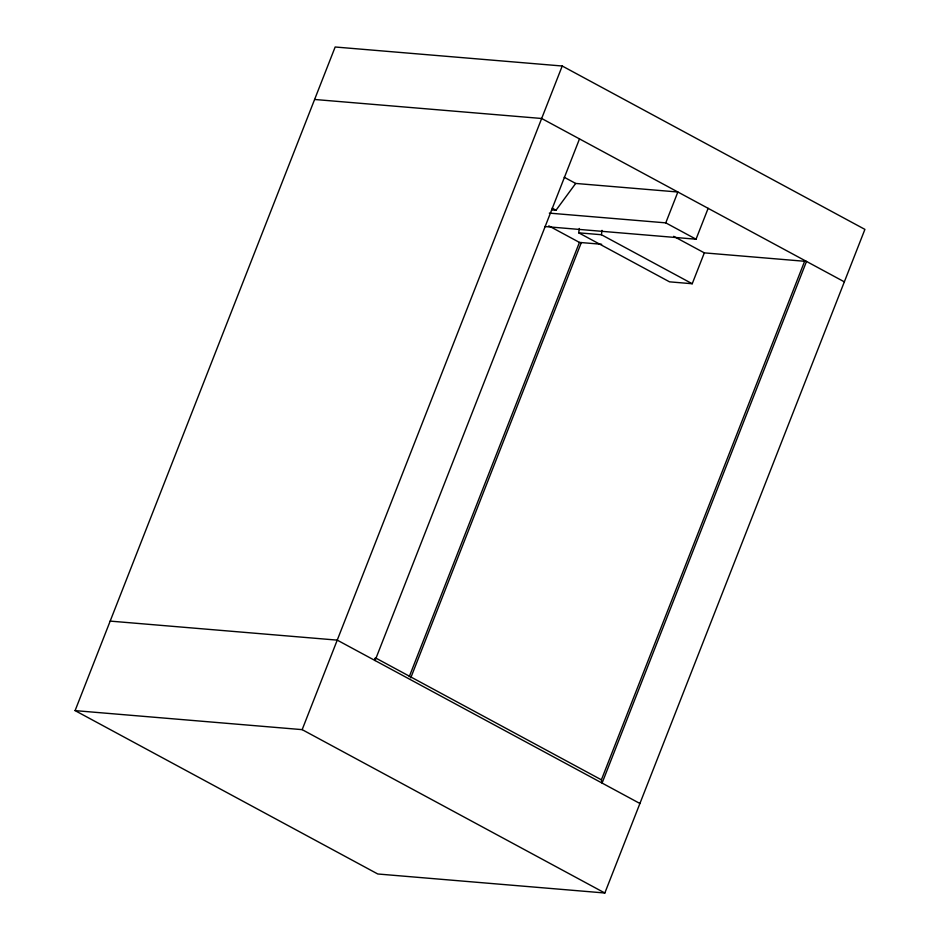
<?xml version="1.0" encoding="UTF-8"?>
<svg xmlns="http://www.w3.org/2000/svg" width="940" height="940" viewBox="0 0 940 940"><rect width="100%" height="100%" fill="white"/><g stroke="black" fill="none" stroke-linecap="round" stroke-linejoin="round"><path stroke-width="1.41" d="M804.616 261.273L601.4 779.824L602.082 783.067L806.508 261.438L704.33 252.872L692.228 283.739L669.527 281.836L578.723 232.826L579.287 228.467M692.228 283.739L601.424 234.73L602 230.359M75.094 710.616L335.169 47L562.226 66.011L864.906 229.383L604.831 893L377.774 873.989L75.094 710.616L302.163 729.64L604.831 893M302.163 729.64L562.226 66.011M579.498 138.909L375.072 660.55L374.613 658.376M409.264 676.659L579.439 242.414L601.682 244.283M410.745 677.881L581.331 242.579M549.324 213.121L665.767 222.862L677.869 192.007L575.691 183.441L564.188 177.237M544.66 226.528L696.035 239.207L708.137 208.339M551.768 209.867L556.022 210.231L575.691 183.441M314.606 99.475L541.663 118.487L844.343 281.847M578.723 232.826L601.424 234.73M110.18 621.105L337.237 640.128L639.917 803.489M665.767 222.862L696.035 239.207M673.663 236.328L704.33 252.872M552.191 208.151L556.022 210.231M548.784 225.87L579.439 242.414M375.683 658L601.4 779.824"/></g></svg>
